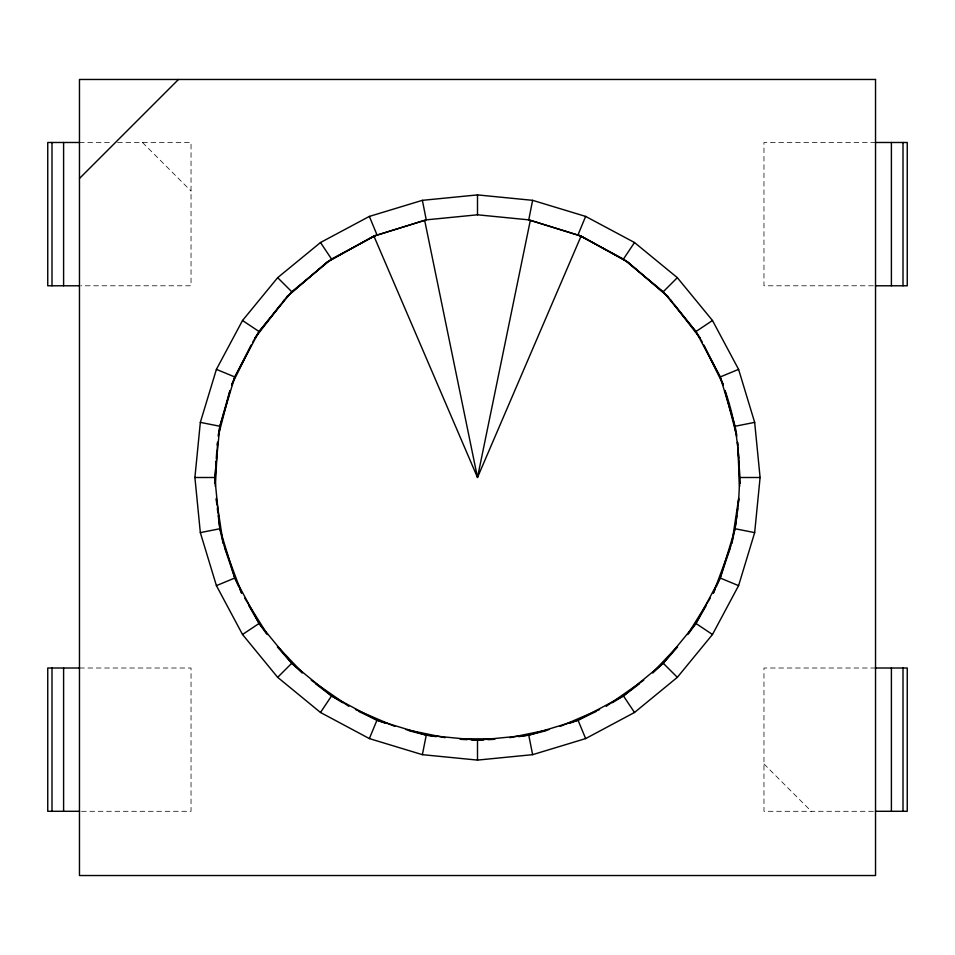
<?xml version="1.0" encoding="UTF-8"?>
<svg xmlns="http://www.w3.org/2000/svg" width="955" height="955" viewBox="0 0 955 955"><rect width="100%" height="100%" fill="white"/><g stroke="black" fill="none" stroke-linecap="round" stroke-linejoin="round"><path stroke-width="0.72" stroke-dasharray="4.78 3.58" d="M79.468 142.486L112.284 142.486M117.572 142.486L191.036 142.486L191.036 285.784L80.96 285.784M875.532 142.486L763.964 142.486L763.964 285.784L874.04 285.784M79.587 668.011L191.036 668.011L191.036 811.296L79.587 811.296M875.532 668.011L763.964 668.011L763.964 811.296L875.413 811.296M142.486 142.486L191.036 191.036M763.964 763.964L811.296 811.296"/><path stroke-width="1.43" d="M740.053 483.409L738.967 461.289M215.364 486.382L217.609 442.141L217.274 445.09M214.947 483.409L216.033 461.289M216.26 458.352L216.821 450.975M194.904 477.5L200.335 422.373L216.415 369.358L242.522 320.498L277.666 277.666L320.498 242.522L369.358 216.415L422.373 200.335L477.5 194.904L532.627 200.335L585.642 216.415L634.502 242.522L677.334 277.666L712.478 320.498L738.585 369.358L754.665 422.373L760.096 477.5L754.665 532.627L738.585 585.642L712.478 634.502L677.334 677.334L634.502 712.478L585.642 738.585L532.627 754.665L477.5 760.096L422.373 754.665L369.358 738.585L320.498 712.478L277.666 677.334L242.522 634.502L216.415 585.642L200.335 532.627L194.904 477.5L214.803 477.5L219.853 426.252L229.94 390.547M738.74 498.104L731.817 543.347C743.611 493.031 742.059 439.515 725.06 390.547M716.202 586.871L720.201 578.026L735.147 528.748L736.783 515.616M737.141 512.692L737.69 508.323M738.227 503.942L738.776 499.561M218.337 434.847L219.853 426.252L234.799 376.974L251.153 345.173M422.373 754.665L426.252 735.147L376.974 720.201L358.996 711.523M674.23 304.418L695.92 331.552L700.433 338.548L667.903 296.516L627.566 261.885L581.094 236.088L528.748 219.853L532.627 200.335M218.206 436.292L230.048 390.547M688.519 633.726L695.92 623.448L720.201 578.026L729.954 548.898M731.303 544.732L713.349 593.186L715.068 589.402M280.77 304.418L259.08 331.552L234.799 376.974L231.671 384.937L251.308 345.173M369.358 738.585L376.974 720.201L331.552 695.92L315.532 683.768M585.642 216.415L578.026 234.799L623.448 259.08L663.259 291.741L695.92 331.552L720.201 376.974L723.329 384.937L703.692 345.173M667.903 296.516L627.566 261.885L581.094 236.088L477.5 477.5L373.906 236.088L426.252 219.853L477.5 214.803L528.748 219.853M252.609 342.523L253.911 339.873M652.802 672.953L663.259 663.259L695.92 623.448L706.091 605.792M687.576 634.538L710.222 598.2M369.358 216.415L376.974 234.799L331.552 259.08L291.741 291.741L259.08 331.552L254.567 338.548L287.097 296.516L327.434 261.885L373.906 236.088L424.665 220.33L477.5 477.5L530.335 220.33L581.094 236.088M320.498 712.478L331.552 695.92L291.741 663.259L277.416 646.977M623.448 259.08L634.502 242.522M282.573 302.162L284.387 299.906M612.37 702.689L623.448 695.92L663.259 663.259L677.584 646.977M652.683 672.547L677.095 646.857M79.468 178.478L178.478 79.468M277.666 677.334L291.741 663.259L259.08 623.448L248.909 605.792M663.259 291.741L677.334 277.666M287.097 296.516L327.434 261.885L373.906 236.088M569.825 723.186L578.026 720.201L623.448 695.92L639.468 683.768M606.198 706.342L643.765 680.199M242.522 634.502L259.08 623.448L234.799 578.026L225.046 548.898M695.92 331.552L712.478 320.498M518.589 736.675L528.748 735.147L578.026 720.201L596.004 711.523M560.215 726.409L599.561 709.517M216.415 585.642L234.799 578.026L219.853 528.748L218.218 515.616M736.663 434.847L735.147 426.252L720.201 376.974L738.585 369.358M471.591 739.898L477.5 740.197L528.748 735.147L546.045 730.73M509.863 737.666L548.91 729.632M200.335 532.627L219.853 528.748L214.803 477.5M735.147 426.252L754.665 422.373M408.955 730.73L426.252 735.147L477.5 740.197L483.409 739.898M487.838 739.671L493.747 739.373M79.587 142.486L47.75 142.486L47.75 285.784L79.587 285.784M875.413 142.486L907.25 142.486L907.25 285.784L875.413 285.784M740.197 477.5L760.096 477.5M79.587 668.011L47.75 668.011L47.75 811.296L79.587 811.296M875.413 668.011L907.25 668.011L907.25 811.296L875.413 811.296M459.785 738.848L495.215 738.848M461.253 739.373L467.162 739.671M426.252 735.147L436.411 736.675M200.335 422.373L219.853 426.252M735.147 528.748L754.665 532.627M406.09 729.632L445.137 737.666M376.974 720.201L385.175 723.186M216.415 369.358L234.799 376.974M720.201 578.026L738.585 585.642M355.439 709.517L394.785 726.409M331.552 695.92L342.63 702.689M242.522 320.498L259.08 331.552M695.92 623.448L712.478 634.502M311.235 680.199L348.802 706.342M291.741 663.259L302.198 672.953M277.666 277.666L291.741 291.741M663.259 663.259L677.334 677.334M277.905 646.857L302.317 672.547M670.613 299.906L672.427 302.162M259.08 623.448L266.481 633.726M320.498 242.522L331.552 259.08M623.448 695.92L634.502 712.478M244.778 598.2L267.424 634.538M703.847 345.173L720.201 376.974M701.089 339.873L702.391 342.523M234.799 578.026L238.798 586.871M239.932 589.402L241.651 593.186L223.697 544.732M578.026 720.201L585.642 738.585M724.952 390.547L736.794 436.292M219.853 528.748L223.184 543.347L216.26 498.104M422.373 200.335L426.252 219.853M528.748 735.147L532.627 754.665M216.224 499.561L216.773 503.942M217.31 508.323L217.859 512.692M737.726 445.09L737.511 442.141L739.636 486.382M738.179 450.975L738.74 458.352M903 142.486L903 285.784M903 668.011L903 811.296M891.397 142.486L891.397 285.784M891.397 668.011L891.397 811.296M477.5 194.904L477.5 214.803M477.5 740.197L477.5 760.096M63.603 142.486L63.603 285.784M63.603 668.011L63.603 811.296M52 142.486L52 285.784M52 668.011L52 811.296M875.532 79.468L79.468 79.468L79.468 875.532L875.532 875.532L875.532 79.468"/></g></svg>
